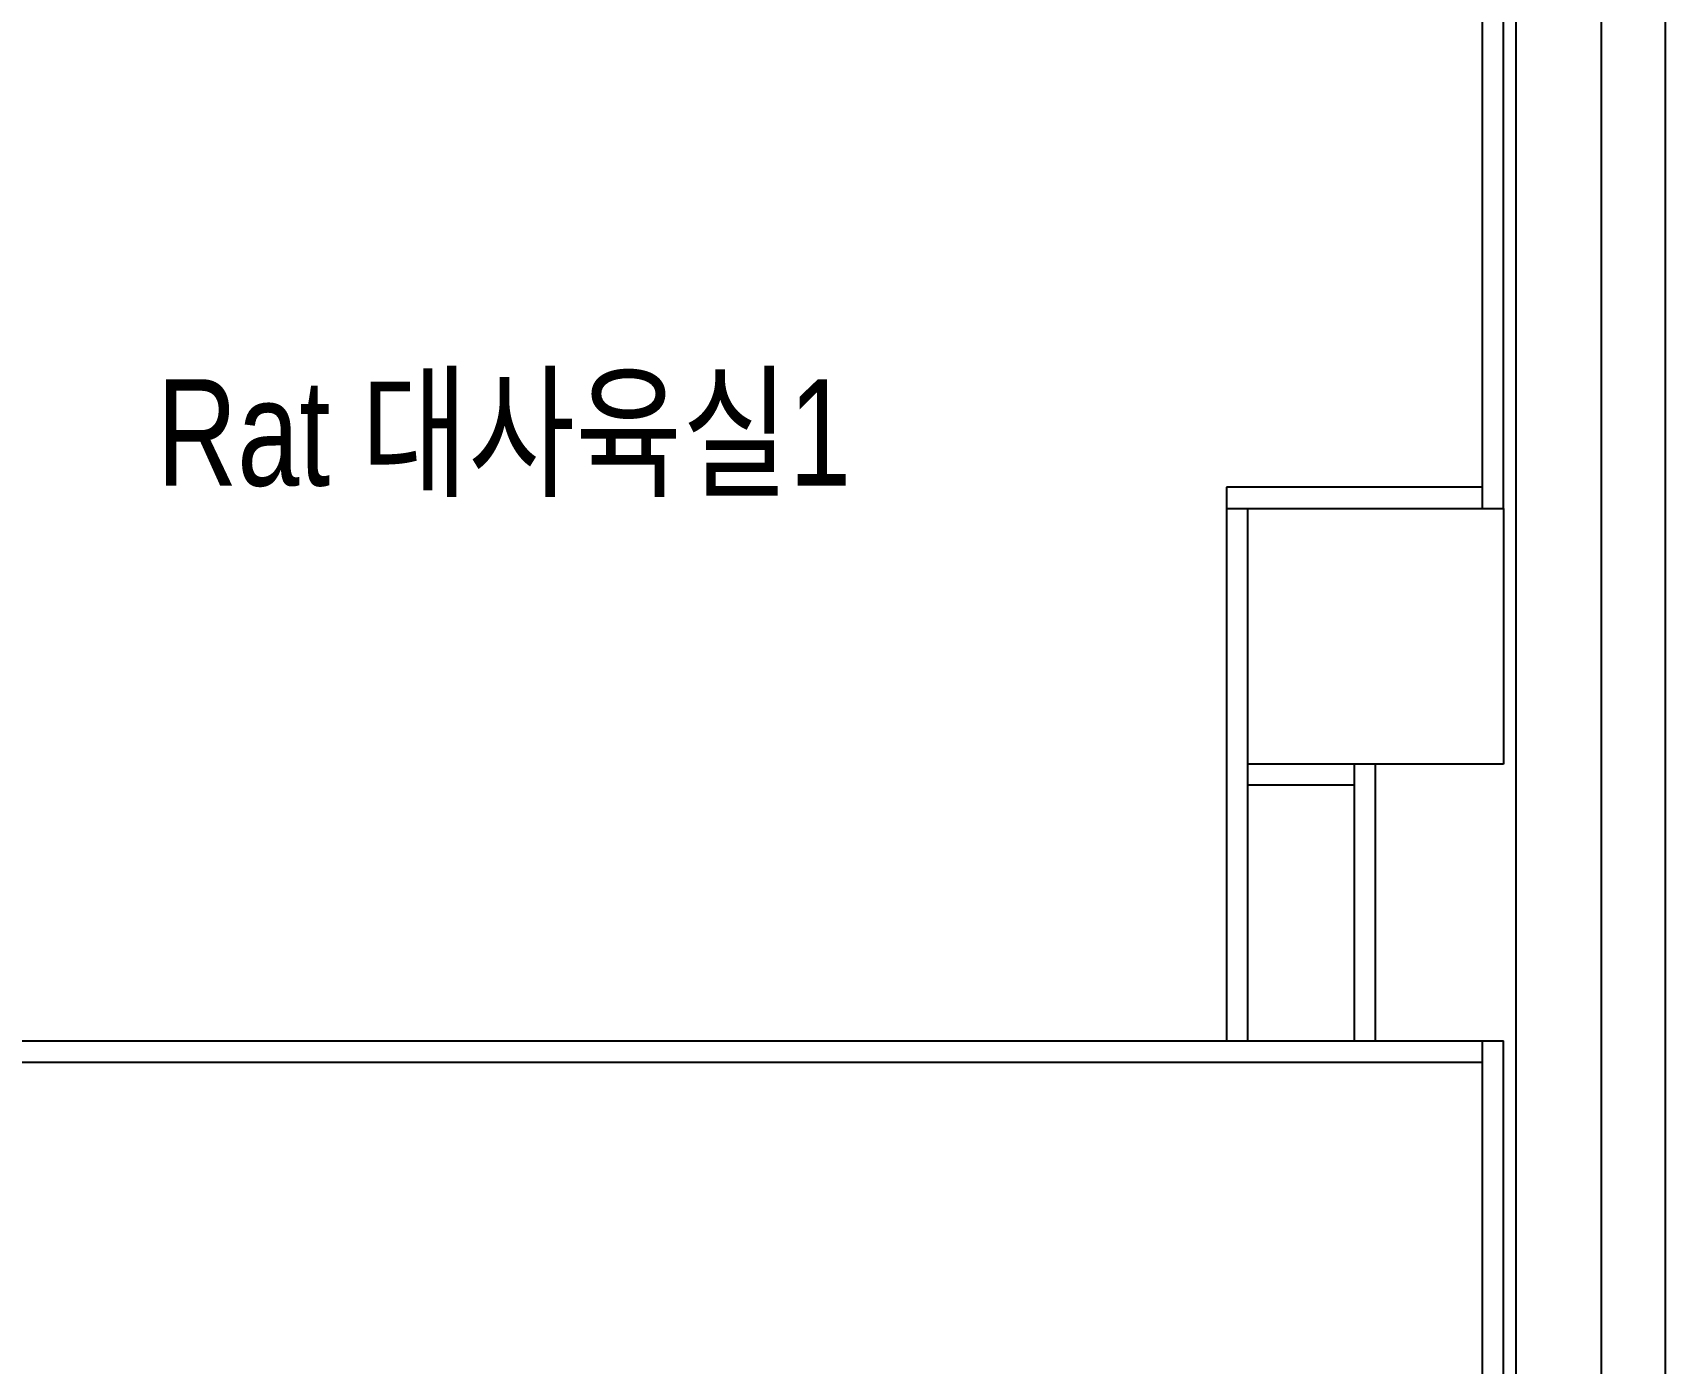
# Model space of a CAD drawing. Header units: millimetres. Extents: x 11414 to 120121, y 3637 to 81420.
# Drawn here: x 99465 to 103297, y 60820 to 63944 of the extents above; entities that cross this region are included whole.
import ezdxf
from ezdxf.enums import TextEntityAlignment as Align

# ---------------------------------------------------------------- set-up
doc = ezdxf.new("R2010")
doc.units = ezdxf.units.MM
doc.header["$LTSCALE"] = 100
doc.layers.get('0').update_dxf_attribs({"color": 251})
for name, color, linetype in [('7', 7, 'Continuous'), ('ARC-7$0$ARCH', 9, 'Continuous'), ('ARC-7$0$arch-col', 9, 'Continuous'), ('ARC-7$0$동물실', 9, 'Continuous')]:
    doc.layers.add(name, color=color, linetype=linetype)
doc.styles.add('ARC-7$0$돋움', font='')
doc.styles.add('ARC-7$0$울릉도l', font='')
doc.styles.add('GHD', font='HYWULM.TTF')
doc.styles.get('ARC-7$0$돋움').set_extended_font_data('DotumChe')
doc.styles.get('ARC-7$0$울릉도l').set_extended_font_data('Dotum')

# ---------------------------------------------------------------- blocks, each defined once
blk = doc.blocks.new('ARC-7')
at = {"layer": 'ARC-7$0$ARCH', "color": 251, "ltscale": 3}
blk.add_line((684312.8, -483904.5), (684312.8, -427128.5), dxfattribs=at)
at = {"layer": 'ARC-7$0$ARCH', "color": 251}
for p, q in [((684162.8, -470308.5), (684162.8, -427278.5)), ((683962.8, -454848.5), (683962.8, -427478.5))]:
    blk.add_line(p, q, dxfattribs=at)
at = {"layer": 'ARC-7$0$arch-col', "color": 251}
for p, q in [((683332.8, -434958.5), (683932.8, -434958.5)), ((683332.8, -435558.5), (683332.8, -434958.5)), ((683332.8, -434958.5), (683932.8, -434958.5)), ((683332.8, -435558.5), (683332.8, -434958.5)), ((683932.8, -434958.5), (683932.8, -435558.5)), ((683932.8, -434958.5), (683932.8, -435558.5)), ((683932.8, -435558.5), (683332.8, -435558.5)), ((683932.8, -435558.5), (683332.8, -435558.5))]:
    blk.add_line(p, q, dxfattribs=at)
at = {"layer": 'ARC-7$0$동물실', "color": 251}
for p, q in [((683882.8, -428108.5), (683882.8, -434958.5)), ((683932.8, -434958.5), (683932.8, -428108.5)), ((683882.8, -434908.5), (683282.8, -434908.5)), ((683282.8, -434908.5), (683282.8, -436208.5)), ((683282.8, -434958.5), (683932.8, -434958.5)), ((683332.8, -436208.5), (683332.8, -434958.5)), ((683582.8, -435558.5), (683582.8, -436208.5)), ((683632.8, -436208.5), (683632.8, -435558.5)), ((678332.8, -436208.5), (683932.8, -436208.5)), ((683882.8, -436208.5), (683882.8, -443508.5)), ((683932.8, -443508.5), (683932.8, -436208.5)), ((678332.8, -436258.5), (683882.8, -436258.5))]:
    blk.add_line(p, q, dxfattribs=at)
at = {"layer": 'ARC-7$0$동물실', "color": 251, "linetype": 'Continuous'}
for p, q in [((683632.8, -435558.5), (683332.8, -435558.5)), ((683582.8, -435608.5), (683332.8, -435608.5))]:
    blk.add_line(p, q, dxfattribs=at)
at = {"color": 251, "style": 'ARC-7$0$돋움'}
for tag, p in [('X2', (601933.6, -417318.4)), ('X3', (611533.6, -417318.4)), ('X4', (621433.6, -417318.4)), ('X6', (641231.6, -417318.4)), ('X7', (651133.6, -417318.5)), ('X8', (661033.6, -417318.4)), ('X9', (667633.6, -417318.4)), ('X10', (676133.6, -417318.5)), ('X11', (683633.6, -417318.5)), ('X5', (631333.6, -417375.7))]:
    blk.add_attdef(tag, text='', height=750, dxfattribs=at).set_placement(p, align=Align.MIDDLE_CENTER)
at = {"layer": 'ARC-7$0$ARCH', "color": 251}
for tag, height, style, p in [('Y11', 450, 'ARC-7$0$울릉도l', (593382.5, -427808.5)), ('Y10', 450, 'ARC-7$0$울릉도l', (593382.5, -435308.5)), ('Y9', 450, 'ARC-7$0$울릉도l', (593382.5, -443808.5)), ('Y8', 450, 'ARC-7$0$울릉도l', (593382.5, -450408.5)), ('Y7', 450, 'ARC-7$0$울릉도l', (593382.5, -460308.5)), ('Y6', 750, 'ARC-7$0$돋움', (593382.5, -470208.5))]:
    blk.add_attdef(tag, text='', height=height, rotation=90, dxfattribs=dict(at, style=style)).set_placement(p, align=Align.MIDDLE_CENTER)

msp = doc.modelspace()

# ---------------------------------------------------------------- block references
at = {"color": 21, "linetype": 'Continuous'}
msp.add_blockref('ARC-7', (-581016.2, 497785.5, 0), dxfattribs=at)

# ---------------------------------------------------------------- texts
at = {"layer": '7', "style": 'GHD', "width": 0.8}
msp.add_text('Rat 대사육실1', height=250, dxfattribs=at).set_placement((99756.5, 62880.4, 0))

doc.saveas('drawing.dxf')
